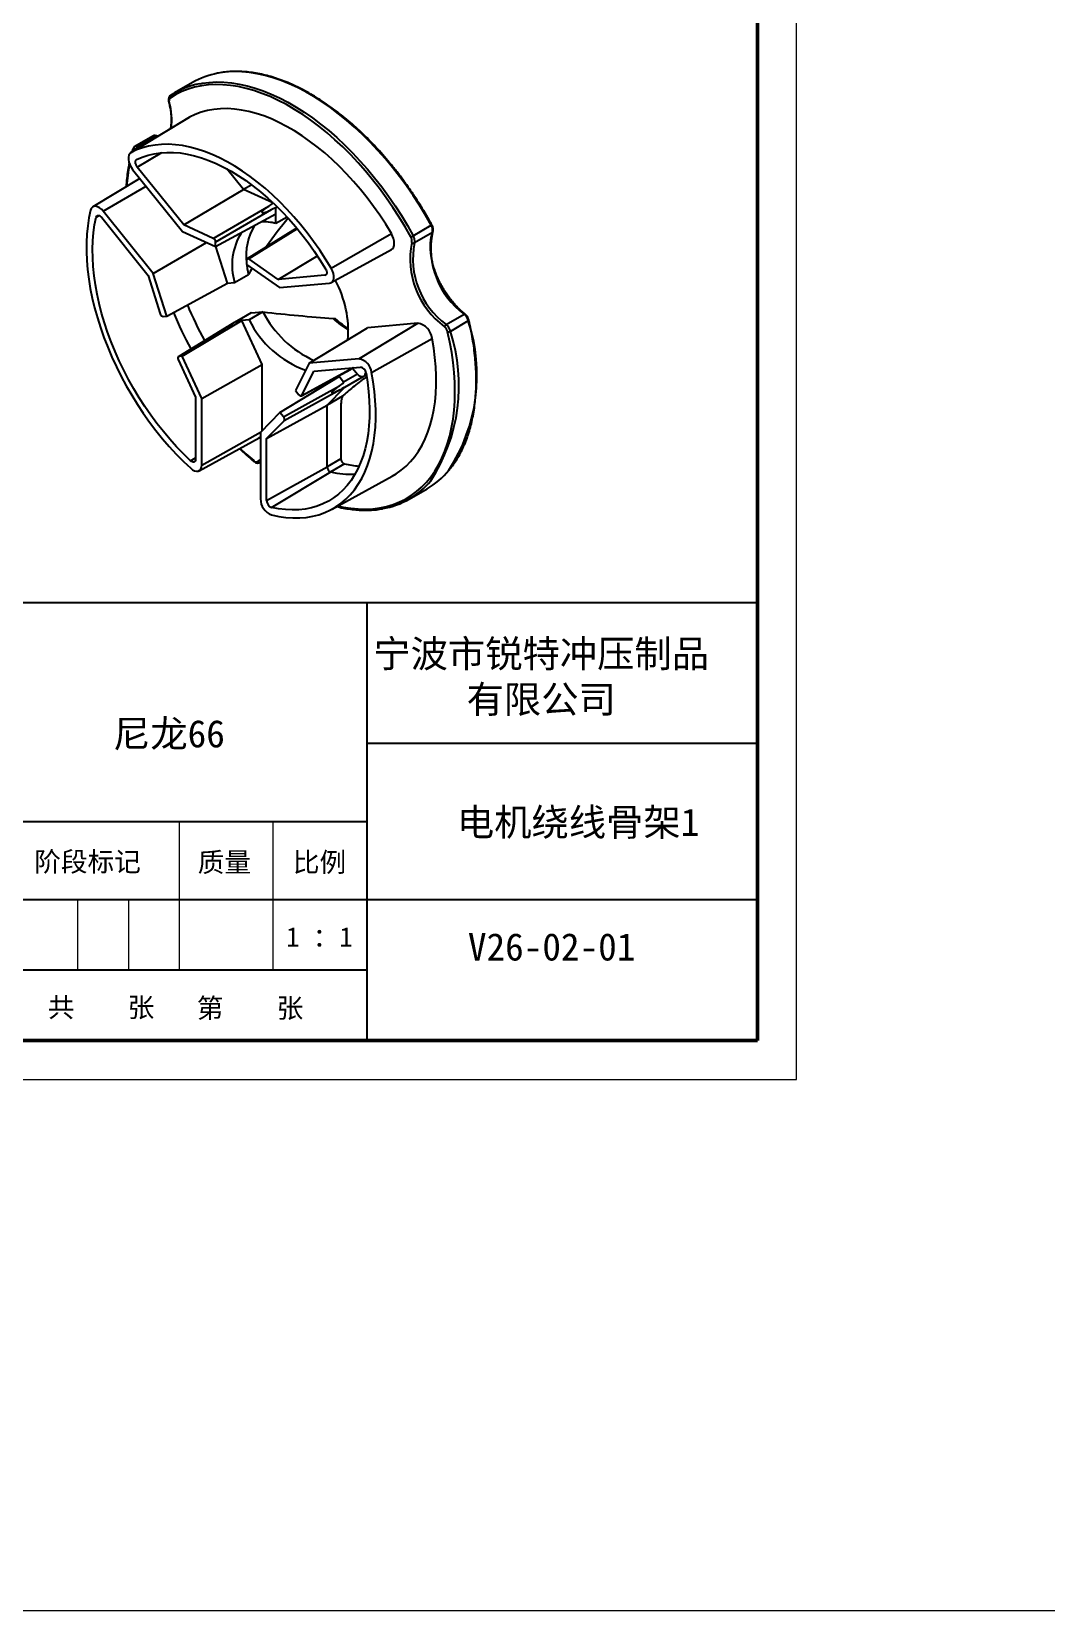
# Model space of a CAD drawing. Header units: millimetres. Extents: x 2517 to 6633, y 792 to 3241.
# Drawn here: x 3575 to 3626.9, y 1110 to 1190.7 of the extents above; entities that cross this region are included whole.
import ezdxf

# ---------------------------------------------------------------- set-up
doc = ezdxf.new("R2010")
doc.units = ezdxf.units.MM
for name, color, linetype, lineweight in [('实线', 7, 'Continuous', 25), ('尺寸标注', 2, 'Continuous', 9), ('引导线', 6, 'Continuous', 9), ('文本', 3, 'Continuous', 15), ('粗实线', 9, 'Continuous', 50)]:
    doc.layers.add(name, color=color, linetype=linetype, lineweight=lineweight)
doc.styles.get("Standard").update_dxf_attribs({"font": 'simfang.ttf'})

msp = doc.modelspace()

# ---------------------------------------------------------------- linework, layer by layer
at = {"color": 7, "linetype": 'Continuous', "lineweight": 25}
for p, q in [((3583.1935, 1188.139), (3582.2743, 1187.6084)), ((3583.0291, 1186.3672), (3580.0265, 1184.5472)), ((3580.037, 1184.5532), (3583.0408, 1186.3739)), ((3583.0408, 1186.3739), (3583.0291, 1186.3672)), ((3581.1517, 1185.3989), (3580.2324, 1184.8682)), ((3581.3016, 1185.4028), (3580.3824, 1184.8722)), ((3580.1342, 1184.7407), (3580.0876, 1184.5843)), ((3582.7468, 1180.8527), (3580.3631, 1183.818)), ((3580.4877, 1183.2387), (3578.082, 1181.7805)), ((3580.1219, 1183.6939), (3582.6772, 1180.515)), ((3586.2171, 1182.9057), (3585.799, 1182.6643)), ((3582.7468, 1180.8527), (3585.799, 1182.6643)), ((3587.3044, 1181.9779), (3585.799, 1182.6643)), ((3581.1746, 1178.377), (3578.6192, 1181.5559)), ((3584.2499, 1180.1674), (3587.094, 1181.8155)), ((3587.2111, 1181.6261), (3584.367, 1179.978)), ((3584.367, 1179.7446), (3587.4606, 1181.4141)), ((3587.4606, 1181.4141), (3587.4606, 1181.7253)), ((3587.4606, 1180.9241), (3587.4606, 1181.4141)), ((3578.5423, 1181.2274), (3580.926, 1178.2621)), ((3582.6772, 1180.515), (3584.367, 1179.7446)), ((3584.2499, 1180.1674), (3582.7468, 1180.8527)), ((3588.3192, 1180.5742), (3585.9878, 1179.1273)), ((3588.0287, 1181.2521), (3587.4606, 1180.9241)), ((3588.5205, 1180.6904), (3588.3192, 1180.5741)), ((3594.4859, 1180.3043), (3595.4052, 1180.8349)), ((3595.4642, 1180.4677), (3594.545, 1179.9371)), ((3581.1746, 1178.377), (3583.911, 1179.9525)), ((3584.367, 1179.7446), (3584.367, 1179.978)), ((3584.9742, 1177.8762), (3584.3823, 1179.7529)), ((3590.2881, 1178.6354), (3593.3654, 1180.4137)), ((3585.9581, 1179.0595), (3585.9581, 1178.8261)), ((3587.5783, 1178.0635), (3586.0752, 1179.1136)), ((3587.5783, 1178.0635), (3589.581, 1179.2702)), ((3590.2909, 1177.9001), (3593.3685, 1179.5901)), ((3580.926, 1178.2621), (3581.5408, 1176.3128)), ((3581.8657, 1176.1857), (3581.1746, 1178.377)), ((3585.3416, 1177.9091), (3586.0487, 1178.3173)), ((3585.9581, 1178.8261), (3587.6479, 1177.6455)), ((3589.962, 1178.2766), (3587.5783, 1178.0635)), ((3581.8657, 1176.1857), (3584.9742, 1177.8762)), ((3584.9742, 1177.8762), (3585.3416, 1177.9091)), ((3587.6479, 1177.6455), (3590.2032, 1177.874)), ((3581.6907, 1176.17), (3581.8657, 1176.1857)), ((3584.9624, 1175.6466), (3582.4631, 1174.1121)), ((3585.2102, 1175.792), (3582.4862, 1174.1196)), ((3582.6612, 1174.1353), (3585.7166, 1175.9626)), ((3584.9633, 1175.6448), (3585.2102, 1175.792)), ((3586.1694, 1176.3457), (3585.19, 1175.7804)), ((3586.1903, 1176.35), (3585.4832, 1175.9418)), ((3585.7166, 1175.9626), (3585.4832, 1175.9418)), ((3586.084, 1175.9955), (3585.7166, 1175.9626)), ((3586.7535, 1173.716), (3585.7166, 1175.9626)), ((3586.7912, 1176.4037), (3586.084, 1175.9955)), ((3586.1903, 1176.35), (3586.7912, 1176.4037)), ((3591.7059, 1174.0011), (3594.7199, 1175.8248)), ((3594.7199, 1175.8248), (3592.1496, 1175.595)), ((3596.1653, 1175.7609), (3597.0845, 1176.2915)), ((3597.3048, 1175.9387), (3596.3856, 1175.4081)), ((3589.1505, 1173.7726), (3592.1496, 1175.595)), ((3592.356, 1173.3055), (3595.4481, 1175.0456)), ((3582.6612, 1174.1353), (3582.4862, 1174.1196)), ((3583.6599, 1171.9714), (3582.6612, 1174.1353)), ((3582.4534, 1173.9605), (3583.3418, 1172.0357)), ((3583.6599, 1171.9714), (3586.7535, 1173.716)), ((3586.7535, 1170.3259), (3586.7535, 1173.716)), ((3589.1505, 1173.7726), (3588.4594, 1172.3792)), ((3588.7612, 1172.1063), (3591.27, 1173.4602)), ((3588.7843, 1172.1312), (3589.3991, 1173.3707)), ((3591.7059, 1174.0011), (3589.1505, 1173.7726)), ((3589.3991, 1173.3707), (3591.7828, 1173.5838)), ((3591.6301, 1173.2096), (3590.923, 1172.8014)), ((3591.3794, 1173.5216), (3591.6301, 1173.2096)), ((3591.4114, 1173.54), (3591.4332, 1173.5526)), ((3587.6639, 1171.2473), (3590.6896, 1173.0918)), ((3587.8389, 1171.0296), (3590.7056, 1172.6196)), ((3590.7383, 1172.4227), (3587.8717, 1170.8326)), ((3590.0769, 1171.6382), (3590.9667, 1172.5388)), ((3590.6896, 1173.0918), (3590.6587, 1173.1303)), ((3590.923, 1172.8014), (3590.6896, 1173.0918)), ((3591.9444, 1173.1032), (3590.9667, 1172.5388)), ((3592.0171, 1173.1287), (3591.9444, 1173.1032)), ((3583.3418, 1172.0357), (3583.3418, 1168.8572)), ((3583.6599, 1168.564), (3583.6599, 1171.9714)), ((3586.9833, 1169.9335), (3590.0769, 1171.6382)), ((3588.4594, 1172.3792), (3588.6344, 1172.1615)), ((3590.8606, 1172.0906), (3590.0769, 1171.6382)), ((3590.0769, 1168.4797), (3590.0769, 1171.6382)), ((3590.784, 1171.639), (3590.784, 1168.8879)), ((3587.6639, 1171.2473), (3586.6652, 1170.2365)), ((3586.9833, 1169.9335), (3587.8717, 1170.8326)), ((3587.8389, 1171.0296), (3587.6639, 1171.2473)), ((3583.5266, 1168.2757), (3586.6042, 1169.9657)), ((3586.6652, 1170.2365), (3586.6652, 1166.8291)), ((3586.9833, 1166.755), (3586.9833, 1169.9335)), ((3586.6374, 1168.698), (3586.6652, 1168.714)), ((3586.6535, 1168.7089), (3586.6379, 1168.6983)), ((3586.6652, 1168.718), (3586.6535, 1168.7089)), ((3586.9833, 1166.755), (3590.0769, 1168.4797)), ((3590.784, 1168.8879), (3590.0769, 1168.4797)), ((3590.9668, 1168.6262), (3590.2597, 1168.218)), ((3587.2347, 1166.3951), (3590.2597, 1168.218)), ((3590.3345, 1166.3112), (3593.4122, 1168.0013)), ((3594.2733, 1166.8232), (3595.1926, 1167.3539))]:
    msp.add_line(p, q, dxfattribs=at)
at = {"color": 8, "linetype": 'Continuous', "lineweight": 25}
for p, q in [((3581.3886, 1185.3728), (3581.3016, 1185.4028)), ((3580.1589, 1184.6699), (3580.1428, 1184.6177)), ((3580.3407, 1184.7377), (3580.3242, 1184.7437)), ((3580.3631, 1183.818), (3581.6247, 1184.5556)), ((3580.3824, 1184.8722), (3580.4983, 1184.8332)), ((3585.799, 1182.6643), (3584.944, 1183.7278)), ((3578.6192, 1181.5559), (3580.8107, 1182.837)), ((3578.2556, 1181.249), (3578.4053, 1181.3318)), ((3587.3101, 1181.9812), (3587.3044, 1181.9779)), ((3587.5322, 1181.7666), (3587.4606, 1181.7253)), ((3588.553, 1180.6513), (3586.0752, 1179.1136)), ((3589.962, 1178.2766), (3590.0355, 1178.3211)), ((3588.7843, 1172.1312), (3591.4154, 1173.551)), ((3583.6599, 1168.564), (3586.6716, 1170.243)), ((3583.0904, 1168.7875), (3583.3418, 1168.936)), ((3586.5288, 1168.752), (3586.6652, 1168.8432)), ((3586.6535, 1168.7089), (3586.6652, 1168.7157))]:
    msp.add_line(p, q, dxfattribs=at)
at = {"color": 8, "linetype": 'Continuous', "lineweight": 25, "flags": 128}
for points in [[(3595.4052, 1180.8349), (3595.1098, 1181.3541), (3594.7999, 1181.8644), (3594.476, 1182.3644), (3594.139, 1182.853), (3593.7898, 1183.329), (3593.4292, 1183.7911), (3593.0581, 1184.2382), (3592.6774, 1184.6693), (3592.2881, 1185.0832), (3591.8911, 1185.4789), (3591.4874, 1185.8554), (3591.0781, 1186.2119), (3590.664, 1186.5474), (3590.2464, 1186.8611), (3589.8261, 1187.1522), (3589.4042, 1187.42), (3588.9819, 1187.6638), (3588.56, 1187.8831), (3588.1397, 1188.0772), (3587.7221, 1188.2458), (3587.3081, 1188.3883), (3586.8987, 1188.5045), (3586.495, 1188.594), (3586.098, 1188.6566), (3585.7087, 1188.6922), (3585.328, 1188.7007), (3584.9569, 1188.682), (3584.5963, 1188.6362), (3584.47, 1188.6133)], [(3583.557, 1188.0838), (3583.6771, 1188.1056), (3584.0377, 1188.1513), (3584.4088, 1188.17), (3584.7895, 1188.1615), (3585.1788, 1188.1259), (3585.5758, 1188.0633), (3585.9795, 1187.9738), (3586.3888, 1187.8576), (3586.8028, 1187.7151), (3587.2205, 1187.5465), (3587.6408, 1187.3524), (3588.0626, 1187.1332), (3588.485, 1186.8893), (3588.9069, 1186.6215), (3589.3271, 1186.3304), (3589.7448, 1186.0167), (3590.1588, 1185.6812), (3590.5682, 1185.3248), (3590.9719, 1184.9482), (3591.3688, 1184.5525), (3591.7582, 1184.1386), (3592.1388, 1183.7075), (3592.5099, 1183.2604), (3592.8706, 1182.7983), (3593.2198, 1182.3223), (3593.5567, 1181.8337), (3593.8806, 1181.3337), (3594.1906, 1180.8235), (3594.4859, 1180.3043)], [(3581.9985, 1187.126), (3581.9869, 1187.1289), (3581.9784, 1187.1332), (3581.9734, 1187.1389), (3581.9725, 1187.1413)], [(3597.3048, 1175.9387), (3597.3173, 1175.947), (3597.3268, 1175.9555), (3597.3327, 1175.9639), (3597.335, 1175.972), (3597.3347, 1175.9762)], [(3590.6256, 1166.471), (3590.8928, 1166.4152), (3591.2862, 1166.354), (3591.672, 1166.3197), (3592.0492, 1166.3122), (3592.4169, 1166.3317), (3592.7741, 1166.378), (3593.12, 1166.4511), (3593.4537, 1166.5508), (3593.7744, 1166.6768), (3594.0813, 1166.8288), (3594.3736, 1167.0064), (3594.6506, 1167.2092), (3594.9117, 1167.4367), (3595.1562, 1167.6884), (3595.3834, 1167.9635), (3595.5928, 1168.2615), (3595.7839, 1168.5816), (3595.9562, 1168.9229), (3596.1094, 1169.2847), (3596.2429, 1169.6661), (3596.3565, 1170.066), (3596.4499, 1170.4836), (3596.5229, 1170.9177), (3596.5753, 1171.3674), (3596.6069, 1171.8314), (3596.6177, 1172.3087), (3596.6076, 1172.7981), (3596.5767, 1173.2982), (3596.5251, 1173.808), (3596.4529, 1174.3262), (3596.3602, 1174.8514), (3596.2473, 1175.3823)], [(3585.6155, 1169.4228), (3585.9135, 1169.1465), (3586.3193, 1168.7923)]]:
    msp.add_lwpolyline(points, dxfattribs=at)
at = {"color": 7, "linetype": 'Continuous', "lineweight": 25, "flags": 128}
for points in [[(3594.3634, 1180.2377), (3594.0706, 1180.7526), (3593.7632, 1181.2586), (3593.442, 1181.7544), (3593.1078, 1182.239), (3592.7615, 1182.7109), (3592.4039, 1183.1692), (3592.0359, 1183.6126), (3591.6584, 1184.0401), (3591.2723, 1184.4505), (3590.8787, 1184.843), (3590.4784, 1185.2164), (3590.0724, 1185.5699), (3589.6618, 1185.9026), (3589.2476, 1186.2136), (3588.8309, 1186.5023), (3588.4125, 1186.7679), (3587.9937, 1187.0097), (3587.5754, 1187.2271), (3587.1586, 1187.4196), (3586.7444, 1187.5868), (3586.3338, 1187.7281), (3585.9279, 1187.8433), (3585.5276, 1187.9321), (3585.1339, 1187.9942), (3584.7478, 1188.0295), (3584.3703, 1188.0379), (3584.0023, 1188.0194), (3583.6447, 1187.974), (3583.2984, 1187.9019), (3582.9642, 1187.8031), (3582.643, 1187.6781), (3582.3356, 1187.527), (3582.0428, 1187.3503)], [(3593.3654, 1180.4137), (3593.0745, 1180.887), (3592.7701, 1181.35), (3592.453, 1181.8015), (3592.1241, 1182.2401), (3591.7843, 1182.6646), (3591.4346, 1183.0738), (3591.0758, 1183.4667), (3590.7092, 1183.8421), (3590.3355, 1184.199), (3589.9559, 1184.5364), (3589.5715, 1184.8534), (3589.1832, 1185.149), (3588.7923, 1185.4224), (3588.3997, 1185.673), (3588.0065, 1185.9), (3587.6139, 1186.1027), (3587.223, 1186.2806), (3586.8347, 1186.4333), (3586.4503, 1186.5602), (3586.0707, 1186.661), (3585.6971, 1186.7356), (3585.3304, 1186.7835), (3584.9717, 1186.8048), (3584.6219, 1186.7993), (3584.2821, 1186.7671), (3583.9532, 1186.7083), (3583.6361, 1186.623), (3583.3317, 1186.5114), (3583.0408, 1186.3739)], [(3580.037, 1184.5532), (3579.9719, 1184.4998), (3579.9267, 1184.4202), (3579.9036, 1184.3185), (3579.9041, 1184.2003), (3579.928, 1184.0718), (3579.9741, 1183.9399), (3580.0399, 1183.8116), (3580.1219, 1183.6939)], [(3590.2881, 1178.6354), (3589.9993, 1179.1053), (3589.697, 1179.5651), (3589.3822, 1180.0133), (3589.0556, 1180.4487), (3588.7183, 1180.8702), (3588.371, 1181.2766), (3588.0148, 1181.6667), (3587.6508, 1182.0394), (3587.2798, 1182.3938), (3586.9029, 1182.7288), (3586.5212, 1183.0435), (3586.1357, 1183.337), (3585.7475, 1183.6085), (3585.3577, 1183.8573), (3584.9674, 1184.0826), (3584.5776, 1184.2839), (3584.1894, 1184.4606), (3583.8039, 1184.6121), (3583.4222, 1184.7381), (3583.0453, 1184.8383), (3582.6743, 1184.9123), (3582.3103, 1184.9599), (3581.9541, 1184.981), (3581.6068, 1184.9756), (3581.2695, 1184.9436), (3580.9429, 1184.8852), (3580.6281, 1184.8005), (3580.3258, 1184.6897), (3580.037, 1184.5532)], [(3580.3277, 1184.1972), (3580.6124, 1184.3234), (3580.9102, 1184.424), (3581.2202, 1184.4988), (3581.5416, 1184.5474), (3581.8734, 1184.5698), (3582.2146, 1184.566), (3582.5643, 1184.5358), (3582.9214, 1184.4795), (3583.285, 1184.3971), (3583.654, 1184.2889), (3584.0273, 1184.1552), (3584.4039, 1183.9965), (3584.7827, 1183.8131), (3585.1626, 1183.6056), (3585.5424, 1183.3745), (3585.9212, 1183.1206), (3586.2978, 1182.8446), (3586.6711, 1182.5472), (3587.0401, 1182.2293), (3587.4037, 1181.8919), (3587.7608, 1181.5359), (3588.1105, 1181.1623), (3588.4517, 1180.7722), (3588.7835, 1180.3668), (3589.1049, 1179.9471), (3589.4149, 1179.5144), (3589.7127, 1179.0699), (3589.9974, 1178.615)], [(3580.3631, 1183.818), (3580.3267, 1183.8702), (3580.2977, 1183.9271), (3580.2774, 1183.9856), (3580.2671, 1184.0425), (3580.2672, 1184.0947), (3580.2778, 1184.1394), (3580.2984, 1184.1742), (3580.3277, 1184.1972)], [(3577.9691, 1181.6109), (3577.8861, 1181.2184), (3577.8233, 1180.8097), (3577.7809, 1180.3861), (3577.7589, 1179.9487), (3577.7576, 1179.4988), (3577.7768, 1179.0375), (3577.8165, 1178.5661), (3577.8767, 1178.086), (3577.957, 1177.5985), (3578.0574, 1177.105), (3578.1775, 1176.6067), (3578.317, 1176.1052), (3578.4755, 1175.6018), (3578.6526, 1175.0978), (3578.8478, 1174.5948), (3579.0605, 1174.0941), (3579.2902, 1173.597), (3579.5361, 1173.105), (3579.7977, 1172.6194), (3580.0742, 1172.1416), (3580.3649, 1171.6729), (3580.6688, 1171.2146), (3580.9853, 1170.768), (3581.3133, 1170.3343), (3581.652, 1169.9147), (3582.0005, 1169.5105), (3582.3578, 1169.1226), (3582.7228, 1168.7522), (3583.0946, 1168.4004)], [(3578.6192, 1181.5559), (3578.5254, 1181.6568), (3578.4248, 1181.7356), (3578.3228, 1181.7879), (3578.2248, 1181.811), (3578.1361, 1181.8037), (3578.0614, 1181.7663), (3578.0047, 1181.7009), (3577.9691, 1181.6109)], [(3578.2556, 1181.249), (3578.2708, 1181.2894), (3578.2955, 1181.319), (3578.3284, 1181.3361), (3578.3675, 1181.3398), (3578.4109, 1181.3299), (3578.4561, 1181.3069), (3578.5007, 1181.2721), (3578.5423, 1181.2274)], [(3583.0904, 1168.7875), (3582.7302, 1169.135), (3582.3769, 1169.5005), (3582.0316, 1169.883), (3581.6953, 1170.2815), (3581.3689, 1170.6947), (3581.0535, 1171.1214), (3580.7499, 1171.5606), (3580.4589, 1172.0108), (3580.1815, 1172.4708), (3579.9184, 1172.9393), (3579.6703, 1173.4149), (3579.438, 1173.8963), (3579.2222, 1174.382), (3579.0235, 1174.8708), (3578.8424, 1175.3611), (3578.6794, 1175.8515), (3578.5351, 1176.3408), (3578.4098, 1176.8274), (3578.304, 1177.3099), (3578.2178, 1177.787), (3578.1516, 1178.2573), (3578.1055, 1178.7195), (3578.0798, 1179.1722), (3578.0743, 1179.6141), (3578.0893, 1180.0439), (3578.1245, 1180.4605), (3578.18, 1180.8625), (3578.2556, 1181.249)], [(3593.3685, 1179.5901), (3593.4213, 1179.6296), (3593.4729, 1179.7011), (3593.5055, 1179.7936), (3593.5178, 1179.9032), (3593.5091, 1180.0253), (3593.4798, 1180.1547), (3593.4312, 1180.2861), (3593.3654, 1180.4137)], [(3585.9675, 1178.8195), (3585.9923, 1178.6291), (3586.0487, 1178.3173)], [(3589.9974, 1178.615), (3590.0267, 1178.5581), (3590.0473, 1178.4997), (3590.0579, 1178.4427), (3590.058, 1178.3903), (3590.0477, 1178.3453), (3590.0274, 1178.3102), (3589.9984, 1178.2869), (3589.962, 1178.2766)], [(3590.2032, 1177.874), (3590.2852, 1177.8971), (3590.351, 1177.9494), (3590.3971, 1178.0281), (3590.421, 1178.129), (3590.4215, 1178.2467), (3590.3984, 1178.3749), (3590.3532, 1178.5068), (3590.2881, 1178.6354)], [(3593.4122, 1168.0013), (3593.6064, 1168.1161), (3593.8698, 1168.301), (3594.1176, 1168.5105), (3594.3489, 1168.7441), (3594.5631, 1169.0011), (3594.7597, 1169.2808), (3594.938, 1169.5824), (3595.0977, 1169.9051), (3595.2382, 1170.248), (3595.3592, 1170.6101), (3595.4603, 1170.9905), (3595.5412, 1171.388), (3595.6018, 1171.8016), (3595.6418, 1172.2302), (3595.6611, 1172.6724), (3595.6598, 1173.1272), (3595.6377, 1173.5932), (3595.595, 1174.0692), (3595.5317, 1174.5538), (3595.4481, 1175.0456)], [(3587.2305, 1166.0128), (3587.6023, 1165.9353), (3587.9673, 1165.8842), (3588.3246, 1165.8596), (3588.6731, 1165.8616), (3589.0118, 1165.89), (3589.3398, 1165.945), (3589.6563, 1166.0263), (3589.9602, 1166.1336), (3590.2509, 1166.2668), (3590.5274, 1166.4253), (3590.789, 1166.6089), (3591.0349, 1166.8169), (3591.2646, 1167.0488), (3591.4773, 1167.3039), (3591.6725, 1167.5816), (3591.8496, 1167.8811), (3592.0081, 1168.2015), (3592.1476, 1168.542), (3592.2677, 1168.9015), (3592.3681, 1169.2792), (3592.4484, 1169.6739), (3592.5086, 1170.0846), (3592.5483, 1170.5101), (3592.5675, 1170.9492), (3592.5662, 1171.4007), (3592.5442, 1171.8634), (3592.5018, 1172.336), (3592.439, 1172.8171), (3592.356, 1173.3055)], [(3592.0695, 1173.2743), (3592.1451, 1172.8007), (3592.2006, 1172.3345), (3592.2358, 1171.8773), (3592.2508, 1171.4302), (3592.2454, 1170.9946), (3592.2196, 1170.5716), (3592.1735, 1170.1627), (3592.1073, 1169.7688), (3592.0211, 1169.3912), (3591.9153, 1169.0309), (3591.79, 1168.6889), (3591.6457, 1168.3663), (3591.4827, 1168.0639), (3591.3016, 1167.7827), (3591.1029, 1167.5235), (3590.8871, 1167.2869), (3590.6548, 1167.0737), (3590.4067, 1166.8845), (3590.1436, 1166.7198), (3589.8662, 1166.5801), (3589.5752, 1166.4658), (3589.2716, 1166.3772), (3588.9562, 1166.3146), (3588.6298, 1166.2782), (3588.2935, 1166.2681), (3587.9482, 1166.2842), (3587.5949, 1166.3266), (3587.2347, 1166.3951)], [(3586.6042, 1169.9657), (3586.662, 1170.0104), (3586.6652, 1170.0138)], [(3583.3418, 1168.8572), (3583.3365, 1168.8083), (3583.321, 1168.7682), (3583.296, 1168.7389), (3583.263, 1168.7222), (3583.2237, 1168.7189), (3583.1802, 1168.7291), (3583.135, 1168.7525), (3583.0904, 1168.7875)], [(3583.0946, 1168.4004), (3583.1954, 1168.3226), (3583.2973, 1168.2713), (3583.395, 1168.2494), (3583.4833, 1168.2579), (3583.5574, 1168.2964), (3583.6133, 1168.3628), (3583.6481, 1168.4537), (3583.6599, 1168.564)]]:
    msp.add_lwpolyline(points, dxfattribs=at)
at = {"color": 7, "linetype": 'Continuous', "lineweight": 25}
for centre, radius, start, end in [((3585.2496, 1184.5601), 4.1275, 100.887323, 119.876839), ((3584.3302, 1184.0353), 4.1217, 100.811881, 123.391816), ((3582.1854, 1187.2056), 0.2032, 134.589388, 203.072155), ((3582.115, 1187.4041), 0.09, 126.264163, 216.679585), ((3580.2718, 1184.6391), 0.117, 63.432286, 164.715955), ((3580.4573, 1184.7608), 0.1342, 123.929641, 187.313422), ((3588.7741, 1179.308), 2.8435, 147.760122, 187.978394), ((3586.881, 1178.9733), 2.0352, 73.450782, 95.30296), ((3599.5697, 1179.6582), 4.1846, 168.845331, 233.566029), ((3595.0089, 1180.5829), 0.4696, 345.807412, 32.46161), ((3588.3152, 1178.7961), 3.1031, 147.515402, 196.609), ((3598.6549, 1179.1276), 4.3284, 168.881676, 233.529684), ((3593.1391, 1182.6367), 2.6934, 297.038002, 300.003655), ((3594.0662, 1180.0487), 0.3522, 345.807412, 32.46161), ((3594.4942, 1180.0465), 0.1207, 224.249016, 294.902098), ((3598.6774, 1179.1379), 4.2089, 169.055393, 233.355967), ((3594.0897, 1180.0522), 0.4696, 345.807412, 32.46161), ((3585.6733, 1175.4159), 5.4856, 355.469147, 28.301215), ((3598.5844, 1183.1814), 16.922, 202.290509, 209.156807), ((3597.853, 1182.7613), 16.895, 202.213524, 209.236629), ((3590.767, 1178.3373), 5.2358, 206.568989, 249.980872), ((3591.7229, 1178.9667), 5.558, 207.460911, 245.223212), ((3594.5679, 1174.9529), 0.885, 6.015131, 80.112566), ((3596.2616, 1175.6031), 0.1848, 121.412391, 166.302245), ((3595.7721, 1175.2694), 0.4885, 13.361024, 50.606151), ((3595.752, 1175.2576), 0.6513, 13.361024, 50.606151), ((3596.6712, 1175.7882), 0.6513, 13.361024, 50.606151), ((3596.2783, 1175.5999), 0.2198, 261.88473, 299.212957), ((3591.561, 1173.2141), 0.8002, 6.558197, 79.5695), ((3591.7185, 1173.2366), 0.3531, 6.125402, 79.503951), ((3586.4491, 1168.9026), 0.1704, 220.335677, 297.881277), ((3586.6145, 1168.7982), 0.0974, 208.327351, 293.577543), ((3590.3636, 1168.4852), 0.2867, 181.103393, 248.758141), ((3591.0707, 1168.8934), 0.2867, 181.103393, 248.758141), ((3592.1081, 1173.6375), 5.1397, 257.169781, 265.609963), ((3591.3576, 1172.949), 4.8568, 256.934745, 271.685683), ((3592.2206, 1170.3793), 4.1048, 279.893932, 320.322989), ((3593.0922, 1170.9609), 4.174, 300.212837, 320.386311), ((3587.5646, 1166.8481), 0.8996, 181.206262, 248.195966), ((3587.3775, 1166.7626), 0.3943, 181.103393, 248.758141)]:
    msp.add_arc(centre, radius, start, end, dxfattribs=at)
at = {"color": 8, "linetype": 'Continuous', "lineweight": 25}
for centre, radius, start, end in [((3578.8793, 1186.2223), 3.2475, 352.598354, 16.158105), ((3581.2307, 1185.2465), 0.1716, 65.597955, 117.416996), ((3581.3316, 1185.357), 0.0548, 71.916809, 123.224801), ((3580.2012, 1184.7243), 0.0689, 166.28338, 232.196547), ((3580.3117, 1184.7131), 0.1741, 66.051795, 117.901432), ((3588.6612, 1182.1775), 8.8671, 168.503702, 175.760178), ((3595.2793, 1181.0758), 0.2718, 297.587756, 306.5162), ((3595.4354, 1180.5203), 0.06, 298.736522, 338.479151), ((3593.7728, 1179.712), 4.9751, 227.122434, 238.495338), ((3588.8222, 1173.1613), 8.9258, 326.99623, 18.129488), ((3597.1134, 1176.2565), 0.0454, 63.382651, 129.509906), ((3587.9123, 1172.6313), 8.9167, 326.874857, 18.144469), ((3586.3513, 1168.7796), 0.0345, 158.304415, 221.709041)]:
    msp.add_arc(centre, radius, start, end, dxfattribs=at)
at = {"color": 7, "linetype": 'Continuous', "lineweight": 25}
for centre, major_axis, ratio, start_param, end_param in [((3579.2172, 1177.1298), (8.0882, 4.8473), 0.0135011, 6.0458244, 6.2924836), ((3579.2172, 1177.1298), (8.2432, 4.5968), 0.0151125, 6.274758, 6.5214173), ((3587.8035, 1177.1738), (4.0491, 6.6443), 0.2690752, 1.0928152, 1.3415407), ((3584.2609, 1180.0392), (-0.075, 0.1299), 0.5775769, 3.9272768, 5.6024547), ((3586.0642, 1178.9982), (-0.075, 0.13), 0.5771863, 5.3933533, 7.0685311), ((3587.8035, 1177.1738), (4.0491, 6.6443), 0.2690752, 1.5156327, 1.5626632), ((3581.6377, 1176.3067), (-0.075, 0.1299), 0.5774969, 1.2048029, 2.8799807), ((3577.4519, 1171.0823), (8.0322, 4.8592), 0.0057553, 0.0117667, 0.2584259), ((3586.506, 1176.3091), (0.3386, -0.0343), 0.073042, 2.7788773, 3.0405954), ((3587.949, 1176.7988), (7.0383, -0.7135), 0.072975, 4.5545304, 5.0735789), ((3582.5393, 1173.9829), (-0.075, 0.1299), 0.5773016, 6.0213256, 7.6965034), ((3591.8044, 1173.2504), (0.2051, -0.0922), 0.6239313, 4.0279068, 5.7034229), ((3582.7503, 1168.0236), (8.1731, 4.7773), 0.0204228, 6.0395737, 6.2862329), ((3582.7503, 1168.0236), (8.2168, 4.5158), 0.0035939, 6.2710935, 6.5177528), ((3588.6874, 1172.237), (-0.075, 0.13), 0.5772661, 1.8331212, 3.508299), ((3587.7858, 1170.9541), (-0.075, 0.1299), 0.5774614, 3.2986119, 4.9737897)]:
    msp.add_ellipse(centre, major_axis=major_axis, ratio=ratio, start_param=start_param, end_param=end_param, dxfattribs=at)
for points, knots in [([(3595.441, 1180.8574), (3595.3939, 1180.9422), (3595.2574, 1181.188), (3595.0214, 1181.5896), (3594.7296, 1182.0585), (3594.4258, 1182.5183), (3594.1111, 1182.968), (3593.7859, 1183.4066), (3593.451, 1183.8332), (3593.107, 1184.247), (3592.7548, 1184.647), (3592.3949, 1185.0324), (3592.0283, 1185.4024), (3591.6556, 1185.7561), (3591.2777, 1186.0929), (3590.8953, 1186.4121), (3590.5092, 1186.7128), (3590.1202, 1186.9945), (3589.7292, 1187.2566), (3589.337, 1187.4986), (3588.9443, 1187.7198), (3588.552, 1187.9198), (3588.161, 1188.0982), (3587.7721, 1188.2545), (3587.386, 1188.3884), (3587.0037, 1188.4996), (3586.6259, 1188.5878), (3586.2535, 1188.6528), (3585.8873, 1188.6946), (3585.5281, 1188.7127), (3585.1765, 1188.7081), (3584.8346, 1188.6774), (3584.6059, 1188.6475), (3584.4942, 1188.6214), (3584.4903, 1188.6205)], [0, 0, 0, 0, 0.0172257, 0.0499365, 0.0826495, 0.1153629, 0.1480771, 0.1807925, 0.2135092, 0.2462277, 0.2789483, 0.3116714, 0.3443971, 0.3771259, 0.409858, 0.4425935, 0.4753326, 0.5080755, 0.5408219, 0.5735717, 0.6063245, 0.6390795, 0.6718358, 0.7045912, 0.7373437, 0.7700905, 0.8028282, 0.8355529, 0.8682599, 0.9009445, 0.9336017, 0.9662274, 0.9988184, 1, 1, 1, 1]), ([(3582.0582, 1187.4744), (3582.0445, 1187.4637), (3582.0123, 1187.4386), (3581.9779, 1187.3823), (3581.9575, 1187.3103), (3581.954, 1187.2288), (3581.9664, 1187.1705), (3581.9725, 1187.1413)], [0, 0, 0, 0, 0.1497799, 0.3504634, 0.5562529, 0.7777303, 1, 1, 1, 1]), ([(3581.9725, 1187.1413), (3581.9836, 1187.0977), (3582.0157, 1186.9712), (3582.0561, 1186.7647), (3582.0874, 1186.5257), (3582.1012, 1186.295), (3582.0966, 1186.0758), (3582.0812, 1185.9019), (3582.0612, 1185.8074), (3582.0547, 1185.7766)], [0, 0, 0, 0, 0.0874573, 0.2541127, 0.4206582, 0.5870447, 0.7532834, 0.9194184, 1, 1, 1, 1]), ([(3581.3488, 1185.409), (3581.3329, 1185.4141), (3581.2935, 1185.4266), (3581.2305, 1185.4273), (3581.1768, 1185.4163), (3581.1541, 1185.3984), (3581.1494, 1185.3946)], [0, 0, 0, 0, 0.2341706, 0.5802076, 0.9113577, 1, 1, 1, 1]), ([(3581.4122, 1185.3872), (3581.4097, 1185.3878), (3581.389, 1185.3936), (3581.3676, 1185.4018), (3581.3488, 1185.409)], [0, 0, 0, 0, 0.11749, 1, 1, 1, 1]), ([(3580.2304, 1184.8642), (3580.215, 1184.8542), (3580.1799, 1184.8317), (3580.1504, 1184.7853), (3580.1383, 1184.7519), (3580.1342, 1184.7407)], [0, 0, 0, 0, 0.3424531, 0.7788409, 1, 1, 1, 1]), ([(3579.9491, 1184.015), (3579.9315, 1183.9311), (3579.8863, 1183.7151), (3579.8349, 1183.3504), (3579.7983, 1183.0334), (3579.7882, 1182.8503), (3579.7862, 1182.8135)], [0, 0, 0, 0, 0.2199523, 0.5663274, 0.9127729, 1, 1, 1, 1]), ([(3587.094, 1181.8155), (3587.0253, 1181.769), (3586.9577, 1181.7215), (3586.8613, 1181.645), (3586.83, 1181.6188), (3586.7864, 1181.5757), (3586.7723, 1181.5607), (3586.7541, 1181.5356), (3586.7484, 1181.5268), (3586.7401, 1181.507), (3586.7367, 1181.4929), (3586.7547, 1181.4737), (3586.7673, 1181.4729), (3586.789, 1181.4718), (3586.7996, 1181.4727), (3586.8306, 1181.4768), (3586.8506, 1181.4816), (3586.9099, 1181.498), (3586.9483, 1181.5119), (3587.0624, 1181.5565), (3587.1369, 1181.5906), (3587.2111, 1181.6261)], [0, 0, 0, 0, 0.25, 0.25, 0.375, 0.375, 0.4375, 0.4375, 0.46875, 0.46875, 0.5, 0.5, 0.53125, 0.53125, 0.5625, 0.5625, 0.625, 0.625, 0.75, 0.75, 1, 1, 1, 1]), ([(3588.3192, 1180.5741), (3588.3191, 1180.5741), (3588.3189, 1180.574), (3588.3206, 1180.5748), (3588.324, 1180.5763), (3588.3301, 1180.5792), (3588.3447, 1180.5858), (3588.3974, 1180.6101), (3588.4612, 1180.6394), (3588.5111, 1180.6644), (3588.5271, 1180.6723)], [0, 0, 0, 0, 0.015417, 0.0373873, 0.0594681, 0.0847805, 0.1261835, 0.2466366, 0.7585217, 1, 1, 1, 1]), ([(3597.1338, 1176.297), (3597.1005, 1176.3237), (3597.0037, 1176.4013), (3596.846, 1176.5437), (3596.6637, 1176.7285), (3596.488, 1176.9286), (3596.3207, 1177.142), (3596.1631, 1177.367), (3596.0166, 1177.6017), (3595.8824, 1177.8439), (3595.7619, 1178.0917), (3595.6559, 1178.3428), (3595.5654, 1178.5951), (3595.4911, 1178.8464), (3595.4337, 1179.0945), (3595.3934, 1179.3372), (3595.3707, 1179.5724), (3595.3655, 1179.798), (3595.3778, 1180.0122), (3595.4074, 1180.2128), (3595.4468, 1180.374), (3595.4791, 1180.4645), (3595.4911, 1180.4982)], [0, 0, 0, 0, 0.0274166, 0.0797, 0.1320291, 0.184392, 0.2367833, 0.289196, 0.3416223, 0.3940541, 0.4464822, 0.4988966, 0.5512888, 0.6036505, 0.6559742, 0.708253, 0.7604826, 0.8126631, 0.8648022, 0.916921, 0.9690461, 1, 1, 1, 1]), ([(3595.4911, 1180.4982), (3595.4961, 1180.514), (3595.5091, 1180.555), (3595.5127, 1180.6296), (3595.4986, 1180.7204), (3595.4717, 1180.7983), (3595.4486, 1180.8428), (3595.441, 1180.8574)], [0, 0, 0, 0, 0.1464611, 0.3821773, 0.6280043, 0.877783, 1, 1, 1, 1]), ([(3590.3875, 1176.0662), (3590.4071, 1176.0647), (3590.4263, 1176.063), (3590.4437, 1176.0611), (3590.4583, 1176.0596), (3590.4719, 1176.0578), (3590.4828, 1176.0559)], [0, 0, 0, 0, 0.00006050247, 0.00006050247, 0.00006050247, 0.00011136818, 0.00011136818, 0.00011136818, 0.00011136818]), ([(3590.5258, 1176.0341), (3590.5251, 1176.035), (3590.5147, 1176.049), (3590.4983, 1176.0526), (3590.4828, 1176.0559)], [0, 0, 0, 0, 0.06244728, 1, 1, 1, 1]), ([(3591.1656, 1175.5432), (3591.0957, 1175.5897), (3590.9493, 1175.6871), (3590.7354, 1175.8519), (3590.5936, 1175.9761), (3590.5265, 1176.0348)], [0, 0, 0, 0, 0.3251606, 0.6808216, 1, 1, 1, 1]), ([(3596.3239, 1168.316), (3596.3794, 1168.3834), (3596.506, 1168.5374), (3596.6854, 1168.8012), (3596.8648, 1169.1026), (3597.0274, 1169.4231), (3597.1735, 1169.7611), (3597.3025, 1170.1163), (3597.4141, 1170.4877), (3597.5083, 1170.8746), (3597.5847, 1171.276), (3597.6431, 1171.6913), (3597.6835, 1172.1193), (3597.7058, 1172.5593), (3597.71, 1173.0102), (3597.696, 1173.4712), (3597.6639, 1173.9411), (3597.6138, 1174.4191), (3597.5459, 1174.904), (3597.4616, 1175.3864), (3597.3875, 1175.745), (3597.3431, 1175.9393), (3597.3347, 1175.9762)], [0, 0, 0, 0, 0.04094328, 0.09347805, 0.14606865, 0.19871355, 0.25140819, 0.30414607, 0.3569198, 0.40972185, 0.46254521, 0.51538364, 0.5682319, 0.62108571, 0.67394168, 0.72679663, 0.77964891, 0.83249742, 0.88534144, 0.93818061, 0.98823541, 1, 1, 1, 1]), ([(3597.3347, 1175.9762), (3597.3302, 1175.9932), (3597.3176, 1176.0413), (3597.2828, 1176.1199), (3597.2276, 1176.2055), (3597.1751, 1176.2631), (3597.1422, 1176.2901), (3597.1338, 1176.297)], [0, 0, 0, 0, 0.1392043, 0.3955533, 0.6518446, 0.910446, 1, 1, 1, 1]), ([(3591.4323, 1173.5525), (3591.4142, 1173.5418), (3591.3624, 1173.5112), (3591.3062, 1173.4808), (3591.2696, 1173.4609)], [0, 0, 0, 0, 0.3482742, 1, 1, 1, 1]), ([(3590.7056, 1172.6196), (3590.6354, 1172.5705), (3590.566, 1172.52), (3590.4645, 1172.4381), (3590.4311, 1172.4098), (3590.3827, 1172.3632), (3590.3667, 1172.3471), (3590.3442, 1172.32), (3590.3369, 1172.3105), (3590.324, 1172.2893), (3590.3169, 1172.2743), (3590.325, 1172.2545), (3590.3347, 1172.254), (3590.3516, 1172.2536), (3590.3604, 1172.2548), (3590.3863, 1172.26), (3590.4037, 1172.2656), (3590.4562, 1172.2843), (3590.4913, 1172.2997), (3590.5967, 1172.3485), (3590.6673, 1172.385), (3590.7383, 1172.4227)], [0, 0, 0, 0, 0.25, 0.25, 0.375, 0.375, 0.4375, 0.4375, 0.46875, 0.46875, 0.5, 0.5, 0.53125, 0.53125, 0.5625, 0.5625, 0.625, 0.625, 0.75, 0.75, 1, 1, 1, 1]), ([(3592.0516, 1173.0481), (3591.9918, 1173.0091), (3591.931, 1172.9655), (3591.8158, 1172.8801), (3591.7606, 1172.8378), (3591.5986, 1172.7116), (3591.4973, 1172.6298), (3591.2058, 1172.3906), (3591.0258, 1172.2371), (3590.8606, 1172.0906)], [0, 0, 0, 0, 0.125, 0.125, 0.25, 0.25, 0.5, 0.5, 1, 1, 1, 1]), ([(3592.0876, 1173.1455), (3592.0856, 1173.1456), (3592.0701, 1173.146), (3592.0418, 1173.1368), (3592.0171, 1173.1287)], [0, 0, 0, 0, 0.12361719, 1, 1, 1, 1]), ([(3590.8606, 1172.0906), (3590.8354, 1172.0123), (3590.8163, 1171.935), (3590.7905, 1171.7824), (3590.784, 1171.7087), (3590.784, 1171.639)], [0, 0, 0, 0, 0.5, 0.5, 1, 1, 1, 1]), ([(3585.5961, 1169.4121), (3585.711, 1169.3037), (3585.9517, 1169.0767), (3586.1973, 1168.8665), (3586.3255, 1168.7566)], [0, 0, 0, 0, 0.4775237, 1, 1, 1, 1]), ([(3586.3255, 1168.7566), (3586.339, 1168.746), (3586.3782, 1168.7152), (3586.4445, 1168.6824), (3586.5211, 1168.6676), (3586.5873, 1168.6728), (3586.6224, 1168.6922), (3586.6371, 1168.7004)], [0, 0, 0, 0, 0.1399193, 0.4052305, 0.6323146, 0.8454448, 1, 1, 1, 1]), ([(3590.5714, 1166.4413), (3590.6173, 1166.4294), (3590.7898, 1166.3845), (3591.0838, 1166.3304), (3591.4525, 1166.2793), (3591.8142, 1166.2533), (3592.1686, 1166.2497), (3592.5137, 1166.2719), (3592.759, 1166.299), (3592.886, 1166.3256), (3592.9041, 1166.3295)], [0, 0, 0, 0, 0.0556015, 0.2090173, 0.3623584, 0.5156021, 0.6687255, 0.8217073, 0.9745307, 1, 1, 1, 1])]:
    msp.add_open_spline(points, degree=3, knots=knots, dxfattribs=at)
at = {"color": 8, "linetype": 'Continuous', "lineweight": 25}
msp.add_open_spline([(3592.0171, 1173.1287), (3592.0227, 1173.1747), (3592.0302, 1173.2356), (3592.0588, 1173.2776), (3592.0658, 1173.288)], degree=3, knots=[0, 0, 0, 0, 0.7538739, 1, 1, 1, 1], dxfattribs=at)
at = {"color": 7, "linetype": 'Continuous', "lineweight": 25}
msp.add_open_spline([(3592.0948, 1173.0762), (3592.0804, 1173.0668), (3592.066, 1173.0575), (3592.0516, 1173.0481)], degree=3, dxfattribs=at)
at = {"layer": '实线'}
for p, q in [((3540.1051, 1161.5254), (3612.1051, 1161.5254)), ((3592.1051, 1161.5254), (3592.1051, 1139.1254)), ((3592.1051, 1154.3254), (3612.1051, 1154.3254)), ((3572.1126, 1150.3254), (3592.1051, 1150.3254)), ((3572.1126, 1146.3254), (3612.1051, 1146.3254)), ((3572.1126, 1142.7254), (3592.1051, 1142.7254)), ((3540.1051, 1139.1254), (3612.1051, 1139.1254))]:
    msp.add_line(p, q, dxfattribs=at)
at = {"layer": '尺寸标注', "ltscale": 0.2}
msp.add_line((3054.3981, 1109.9512), (3957.6079, 1109.9512), dxfattribs=at)
at = {"layer": '引导线'}
for p, q in [((3614.1051, 1137.1254), (3614.1051, 1255.9254)), ((3446.1051, 1137.1254), (3614.1051, 1137.1254))]:
    msp.add_line(p, q, dxfattribs=at)
at = {"layer": '文本', "ltscale": 0.2}
for p, q in [((3582.5051, 1150.3254), (3582.5051, 1142.7254)), ((3587.3051, 1150.3254), (3587.3051, 1142.7254)), ((3577.3051, 1146.3254), (3577.3051, 1142.7254)), ((3579.9051, 1146.3254), (3579.9051, 1142.7254))]:
    msp.add_line(p, q, dxfattribs=at)
at = {"layer": '粗实线'}
for p, q in [((3612.1051, 1139.1254), (3612.1051, 1253.9254)), ((3456.1051, 1139.1254), (3612.1051, 1139.1254))]:
    msp.add_line(p, q, dxfattribs=at)

# ---------------------------------------------------------------- texts
at = {"layer": '实线', "char_height": 1.4, "attachment_point": 5}
for s, insert, width in [('宁波市锐特冲压制品\\P有限公司', (3601.0338, 1157.6686), 25.27192), ('尼龙66', (3581.9821, 1154.7423), 15.7484), (' 电机绕线骨架1', (3602.4475, 1150.2127), 18.401), ('V26-02-01', (3601.5696, 1143.8991), 18.401)]:
    msp.add_mtext(s, dxfattribs=dict(at, insert=insert, width=width))
at = {"layer": '文本', "ltscale": 0.2, "char_height": 1, "width": 5.80464, "attachment_point": 5}
for s, insert in [('阶段标记', (3577.8158, 1148.2104)), ('质量', (3584.821, 1148.1871)), ('比例', (3589.6894, 1148.1871)), ('1 ：1', (3589.6839, 1144.4128)), ('共    张', (3578.5079, 1140.7576)), ('第    张', (3586.1345, 1140.7215))]:
    msp.add_mtext(s, dxfattribs=dict(at, insert=insert))

doc.saveas('drawing.dxf')
